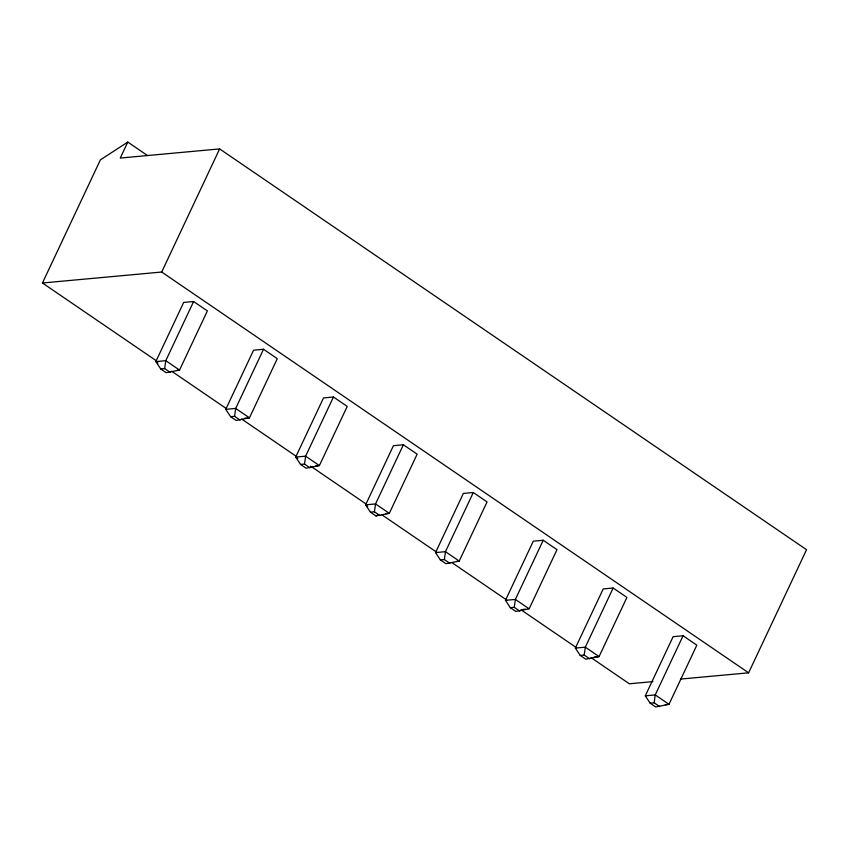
<?xml version="1.0" encoding="UTF-8"?>
<svg xmlns="http://www.w3.org/2000/svg" width="849" height="849" viewBox="0 0 849 849"><rect width="100%" height="100%" fill="white"/><g stroke="black" fill="none" stroke-linecap="round" stroke-linejoin="round"><path stroke-width="1.27" d="M170.171 372.329L164.664 368.572L165.778 360.676L193.614 301.522L207.379 310.914L179.542 370.079L166.192 372.69L160.684 368.933L155.834 361.589L183.671 302.435L193.614 301.522M240.097 420.075L234.589 416.318L235.693 408.422L263.53 349.268L277.294 358.671L249.457 417.825L236.118 420.446L230.61 416.679L225.76 409.345L253.596 350.181L263.53 349.268M310.012 467.831L304.504 464.063L305.619 456.178L333.455 397.014L347.22 406.416L319.383 465.57L306.043 468.192L300.535 464.435L295.685 457.091L323.522 397.926L333.455 397.014M379.938 515.576L374.43 511.82L375.545 503.924L403.381 444.77L417.146 454.162L389.309 513.327L375.958 515.937L370.461 512.18L365.601 504.837L393.437 445.683L403.381 444.77M449.864 563.322L444.356 559.565L445.46 551.67L473.307 492.516L487.071 501.918L459.224 561.072L445.884 563.694L440.376 559.926L435.526 552.582L463.363 493.428L473.307 492.516M519.779 611.078L514.282 607.311L515.385 599.426L543.222 540.261L556.986 549.664L529.15 608.818L515.81 611.439L510.302 607.682L505.452 600.339L533.289 541.174L543.222 540.261M589.705 658.824L584.197 655.067L585.311 647.171L613.148 588.017L626.912 597.409L599.076 656.574L585.736 659.185L580.228 655.428L575.367 648.084L603.215 588.93L613.148 588.017M659.631 706.57L654.123 702.813L655.237 694.917L683.074 635.763L696.838 645.166L669.001 704.32L655.651 706.941L650.154 703.174L645.293 695.83L673.13 636.676L683.074 635.763M156.333 360.761L42.45 282.993L100.384 159.877L127.785 142.059L147.493 155.526M127.785 142.059L120.261 158.052L219.636 148.915L806.55 549.706L748.616 672.822L680.474 679.083M42.45 282.993L161.703 272.03L219.636 148.915M375.958 515.937L378.229 514.802M160.684 368.933L164.664 368.572M177.048 370.302L179.542 370.079L165.778 360.676L155.834 361.589L157.956 363.043M225.76 409.345L235.693 408.422L249.457 417.825L244.491 418.281M230.61 416.679L234.589 416.318M300.535 464.435L304.504 464.063M315.658 465.921L318.142 465.687M370.461 512.18L374.43 511.82M385.584 513.666L389.309 513.327L375.545 503.924L365.601 504.837L367.723 506.28M435.526 552.582L445.46 551.67L459.224 561.072L456.741 561.306M440.376 559.926L444.356 559.565M505.452 600.339L515.385 599.426L529.15 608.818M510.302 607.682L514.282 607.311M522.942 609.391L525.425 609.168M575.367 648.084L585.311 647.171L599.076 656.574L594.109 657.03M580.228 655.428L584.197 655.067M652.945 681.62L629.364 683.785L591.031 657.614M645.293 695.83L655.237 694.917L669.001 704.32L665.266 704.659M650.154 703.174L654.123 702.813M161.703 272.03L748.616 672.822M319.383 465.57L305.619 456.178L295.685 457.091L297.797 458.534M171.657 371.225L226.407 408.613M241.742 419.088L296.481 456.475M310.723 466.186L366.566 504.327M381.891 514.791L436.641 552.179M451.976 562.654L506.726 600.041M520.957 609.762L575.707 647.14"/></g></svg>
